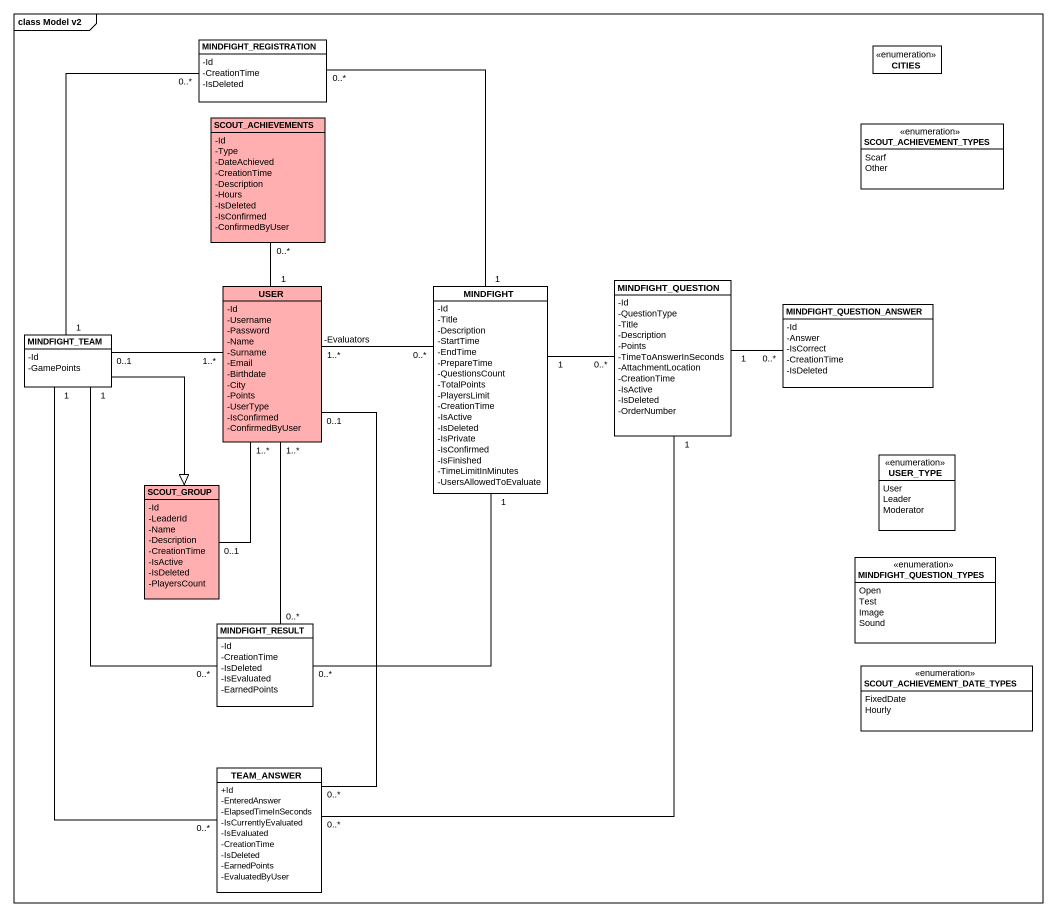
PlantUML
@startuml
mainframe class Model v2
hide circle
hide empty members
skinparam classAttributeIconSize 0
class MINDFIGHT_REGISTRATION {
  -Id
  -CreationTime
  -IsDeleted
}
enum CITIES
class SCOUT_ACHIEVEMENTS #FFAFAF {
  -Id
  -Type
  -DateAchieved
  -CreationTime
  -Description
  -Hours
  -IsDeleted
  -IsConfirmed
  -ConfirmedByUser
}
enum SCOUT_ACHIEVEMENT_TYPES {
  Scarf
  Other
}
class USER #FFAFAF {
  -Id
  -Username
  -Password
  -Name
  -Surname
  -Email
  -Birthdate
  -City
  -Points
  -UserType
  -IsConfirmed
  -ConfirmedByUser
}
class MINDFIGHT {
  -Id
  -Title
  -Description
  -StartTime
  -EndTime
  -PrepareTime
  -QuestionsCount
  -TotalPoints
  -PlayersLimit
  -CreationTime
  -IsActive
  -IsDeleted
  -IsPrivate
  -IsConfirmed
  -IsFinished
  -TimeLimitInMinutes
  -UsersAllowedToEvaluate
}
class MINDFIGHT_QUESTION {
  -Id
  -QuestionType
  -Title
  -Description
  -Points
  -TimeToAnswerInSeconds
  -AttachmentLocation
  -CreationTime
  -IsActive
  -IsDeleted
  -OrderNumber
}
class MINDFIGHT_QUESTION_ANSWER {
  -Id
  -Answer
  -IsCorrect
  -CreationTime
  -IsDeleted
}
class MINDFIGHT_TEAM {
  -Id
  -GamePoints
}
enum USER_TYPE {
  User
  Leader
  Moderator
}
class SCOUT_GROUP #FFAFAF {
  -Id
  -LeaderId
  -Name
  -Description
  -CreationTime
  -IsActive
  -IsDeleted
  -PlayersCount
}
enum MINDFIGHT_QUESTION_TYPES {
  Open
  Test
  Image
  Sound
}
class MINDFIGHT_RESULT {
  -Id
  -CreationTime
  -IsDeleted
  -IsEvaluated
  -EarnedPoints
}
enum SCOUT_ACHIEVEMENT_DATE_TYPES {
  FixedDate
  Hourly
}
class TEAM_ANSWER {
  +Id
  -EnteredAnswer
  -ElapsedTimeInSeconds
  -IsCurrentlyEvaluated
  -IsEvaluated
  -CreationTime
  -IsDeleted
  -EarnedPoints
  -EvaluatedByUser
}
MINDFIGHT_REGISTRATION "0..*" -- "1" MINDFIGHT
USER "1" -up- "0..*" SCOUT_ACHIEVEMENTS
USER "1..*" -left- "0..1" MINDFIGHT_TEAM
USER "1..*" -- "0..1" SCOUT_GROUP
USER "1..*" -- "0..*" MINDFIGHT_RESULT
MINDFIGHT "0..*" -left- "1..*\n-Evaluators" USER
MINDFIGHT "1" -right- "0..*" MINDFIGHT_QUESTION
MINDFIGHT_QUESTION "1" -right- "0..*" MINDFIGHT_QUESTION_ANSWER
MINDFIGHT_TEAM "1" -up- "0..*" MINDFIGHT_REGISTRATION
MINDFIGHT_TEAM --|> SCOUT_GROUP
MINDFIGHT_TEAM "1" -- "0..*" MINDFIGHT_RESULT
MINDFIGHT_TEAM "1" -- "0..*" TEAM_ANSWER
MINDFIGHT_RESULT "0..*" -up- "1" MINDFIGHT
TEAM_ANSWER "0..*" -up- "0..1" USER
TEAM_ANSWER "0..*" -up- "1" MINDFIGHT_QUESTION
@enduml
